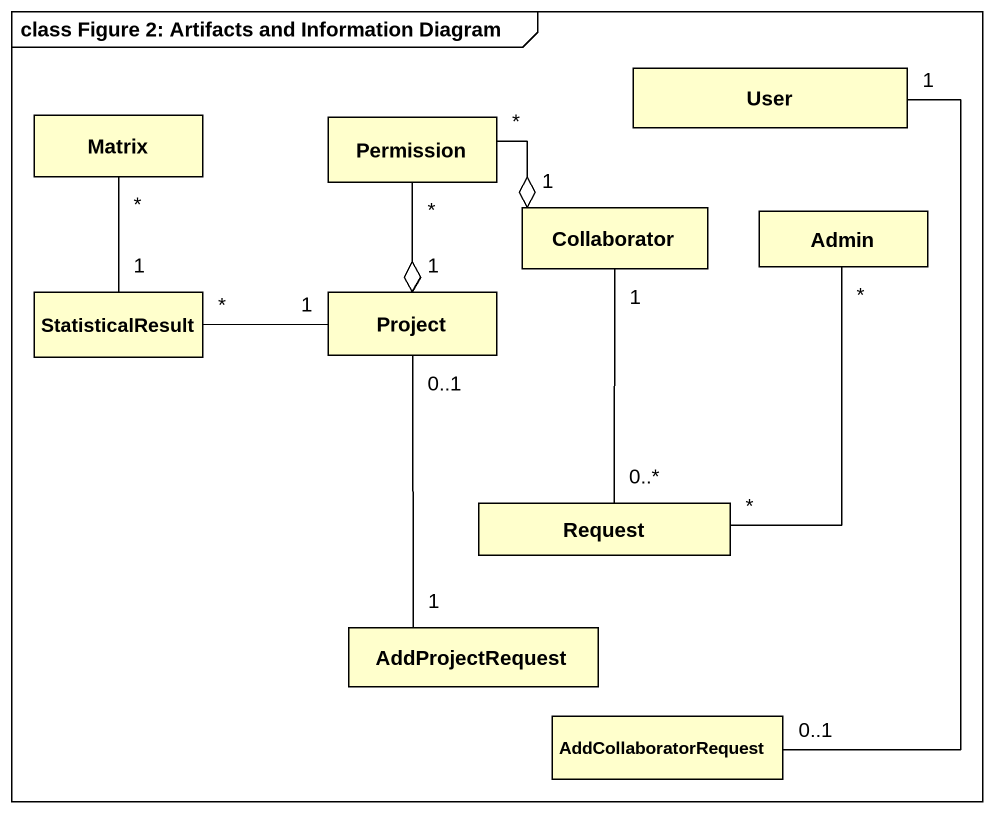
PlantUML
@startuml
mainframe class Figure 2: Artifacts and Information Diagram
hide circle
hide empty members
class User
class Matrix
class Permission
class Collaborator
class Admin
class StatisticalResult
class Project
class Request
class AddProjectRequest
class AddCollaboratorRequest
Permission "*" -right-o "1" Collaborator
Permission "*" --o "1" Project
StatisticalResult "1" -up- "*" Matrix
StatisticalResult "*" -right- "1" Project
Request "0..*" -up- "1" Collaborator
Request "*" -up- "*" Admin
AddProjectRequest "1" -up- "0..1" Project
AddCollaboratorRequest "0..1" -up- "1" User
@enduml
